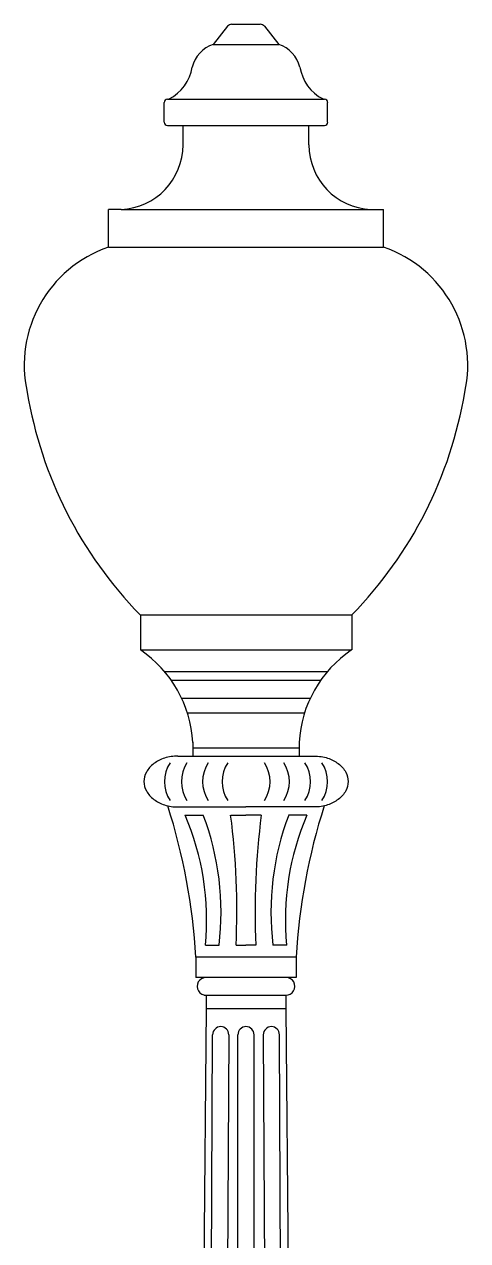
# Model space of a CAD drawing. Header units: millimetres. Extents: x 0.8 to 22.3, y 11.9 to 23.2.
# Drawn here: x 10.758 to 11.123, y 15.18 to 16.181 of the extents above; entities that cross this region are included whole.
import ezdxf

# ---------------------------------------------------------------- set-up
doc = ezdxf.new("R2010")
doc.units = ezdxf.units.MM

msp = doc.modelspace()

# ---------------------------------------------------------------- linework, layer by layer
for p, q in [((10.9251, 16.1791), (10.9133, 16.1642)), ((10.9284, 16.1807), (10.952, 16.1807)), ((10.9554, 16.1791), (10.9671, 16.1642)), ((10.9133, 16.1642), (10.9671, 16.1642)), ((10.873, 16.1002), (10.873, 16.1165)), ((10.8756, 16.1192), (11.0048, 16.1192)), ((11.0074, 16.1002), (11.0074, 16.1165)), ((10.8756, 16.0975), (11.0048, 16.0975)), ((10.8884, 16.0817), (10.8884, 16.0975)), ((10.992, 16.0817), (10.992, 16.0975)), ((10.827, 15.9973), (10.827, 16.0284)), ((10.8374, 16.0284), (10.827, 16.0284)), ((10.8374, 16.0284), (11.043, 16.0284)), ((11.043, 16.0284), (11.0535, 16.0284)), ((11.0535, 15.9973), (11.0535, 16.0284)), ((10.827, 15.9973), (11.0535, 15.9973)), ((10.8533, 15.6951), (10.8533, 15.6662)), ((10.8533, 15.6951), (11.0272, 15.6951)), ((11.0272, 15.6951), (11.0272, 15.6662)), ((10.8533, 15.6662), (11.0272, 15.6662)), ((10.8731, 15.6485), (11.0073, 15.6485)), ((10.8784, 15.6413), (11.0017, 15.6413)), ((10.8873, 15.6265), (10.9931, 15.6265)), ((10.8921, 15.6143), (10.9884, 15.6143)), ((10.8965, 15.5902), (10.8965, 15.5856)), ((10.984, 15.5902), (10.984, 15.5856)), ((10.8841, 15.5788), (10.9964, 15.5788)), ((10.8965, 15.5856), (10.984, 15.5856)), ((10.8965, 15.5856), (10.8965, 15.5788)), ((10.984, 15.5856), (10.984, 15.5788)), ((10.8841, 15.537), (10.9402, 15.537)), ((10.9964, 15.537), (10.9402, 15.537)), ((10.89, 15.5304), (10.9051, 15.5304)), ((10.9276, 15.5304), (10.9402, 15.5304)), ((10.9528, 15.5304), (10.9402, 15.5304)), ((10.9904, 15.5304), (10.9753, 15.5304)), ((10.9068, 15.4233), (10.9181, 15.4233)), ((10.9321, 15.4233), (10.9402, 15.4233)), ((10.9484, 15.4233), (10.9402, 15.4233)), ((10.9737, 15.4233), (10.9623, 15.4233)), ((10.8989, 15.4137), (10.9815, 15.4137)), ((10.8989, 15.4137), (10.8989, 15.3968)), ((10.9815, 15.4137), (10.9815, 15.3968)), ((10.9815, 15.3968), (10.8989, 15.3968)), ((10.9057, 15.3823), (10.9729, 15.3823)), ((10.9075, 15.3823), (10.9075, 15.3714)), ((10.9729, 15.3823), (10.9729, 15.3714)), ((10.9075, 15.3714), (10.8843, 12.95)), ((10.9075, 15.3714), (10.9729, 15.3714)), ((10.9729, 15.3714), (10.9961, 12.95)), ((10.9003, 12.9718), (10.9127, 15.3497)), ((10.926, 15.3497), (10.9136, 12.9718)), ((10.9336, 12.9718), (10.9336, 15.3497)), ((10.9468, 12.9718), (10.9468, 15.3497)), ((10.9544, 15.3497), (10.9669, 12.9718)), ((10.9801, 12.9718), (10.9677, 15.3497))]:
    msp.add_line(p, q)
for points in [[(10.8841, 15.5788, 0.075468), (10.8731, 15.5772, 0.085799), (10.8644, 15.5727, 0.106065), (10.8582, 15.5656, 0.126787), (10.8562, 15.5579, 0.126787), (10.8582, 15.5503, 0.106065), (10.8644, 15.5432, 0.085799), (10.8731, 15.5387, 0.075468), (10.8841, 15.537, 0.075468)], [(10.9964, 15.5788, -0.075468), (11.0074, 15.5772, -0.085799), (11.0161, 15.5727, -0.106065), (11.0223, 15.5656, -0.126787), (11.0242, 15.5579, -0.126787), (11.0223, 15.5503, -0.106065), (11.0161, 15.5432, -0.085799), (11.0074, 15.5387, -0.075468), (10.9964, 15.537, -0.075468)]]:
    msp.add_lwpolyline(points, format="xyb")
for centre, radius, start, end in [((10.9284, 16.1764), 0.00429, 90, 141.6788), ((10.952, 16.1764), 0.00429, 38.3212, 90), ((10.9213, 16.1393), 0.0261, 107.9051, 166.3345), ((10.9591, 16.1393), 0.0261, 13.6655, 72.0949), ((10.861, 16.1508), 0.0353, 296.7471, 351.3918), ((11.0195, 16.1508), 0.0353, 188.6082, 243.2529), ((10.8756, 16.1165), 0.00264, 90, 180), ((11.0048, 16.1165), 0.00264, 0, 90), ((10.8756, 16.1002), 0.00264, 180, 270), ((11.0048, 16.1002), 0.00264, 270, 0), ((10.8351, 16.0817), 0.0533, 272.4833, 0), ((11.0453, 16.0817), 0.0533, 180, 267.5167), ((10.8604, 15.9003), 0.1027, 109.0277, 192.5157), ((11.02, 15.9003), 0.1027, 347.4843, 70.9723), ((11.0979, 15.9344), 0.3424, 189.4793, 224.3467), ((10.7825, 15.9344), 0.3424, 315.6533, 350.5207), ((10.7984, 15.5847), 0.0982, 3.1649, 56.0429), ((11.082, 15.5847), 0.0982, 123.9571, 176.8351), ((10.9016, 15.5578), 0.0285, 146.8245, 213.1755), ((10.9155, 15.5578), 0.0285, 146.8245, 213.1755), ((10.933, 15.5578), 0.0285, 146.8245, 213.1755), ((10.949, 15.5578), 0.0285, 146.8245, 213.1755), ((10.9315, 15.5578), 0.0285, 326.8245, 33.1755), ((10.9474, 15.5578), 0.0285, 326.8245, 33.1755), ((10.9649, 15.5578), 0.0285, 326.8245, 33.1755), ((10.9788, 15.5578), 0.0285, 326.8245, 33.1755), ((10.3951, 15.3842), 0.5047, 3.3411, 17.7337), ((11.4853, 15.3842), 0.5047, 162.2663, 176.6589), ((10.6896, 15.4442), 0.2182, 354.5208, 23.2695), ((10.6944, 15.4505), 0.2253, 353.0752, 20.7613), ((10.3182, 15.4513), 0.6145, 357.3919, 7.3926), ((11.5622, 15.4513), 0.6145, 172.6074, 182.6081), ((11.186, 15.4505), 0.2253, 159.2387, 186.9248), ((11.1908, 15.4442), 0.2182, 156.7305, 185.4792), ((10.9073, 15.3895), 0.00728, 90, 272.0999), ((10.9732, 15.3895), 0.00728, 267.9001, 90), ((10.9194, 15.3497), 0.00663, 0, 180), ((10.9402, 15.3497), 0.00663, 90, 180), ((10.9402, 15.3497), 0.00663, 0, 90), ((10.9611, 15.3497), 0.00663, 0, 180)]:
    msp.add_arc(centre, radius, start, end)

doc.saveas('drawing.dxf')
